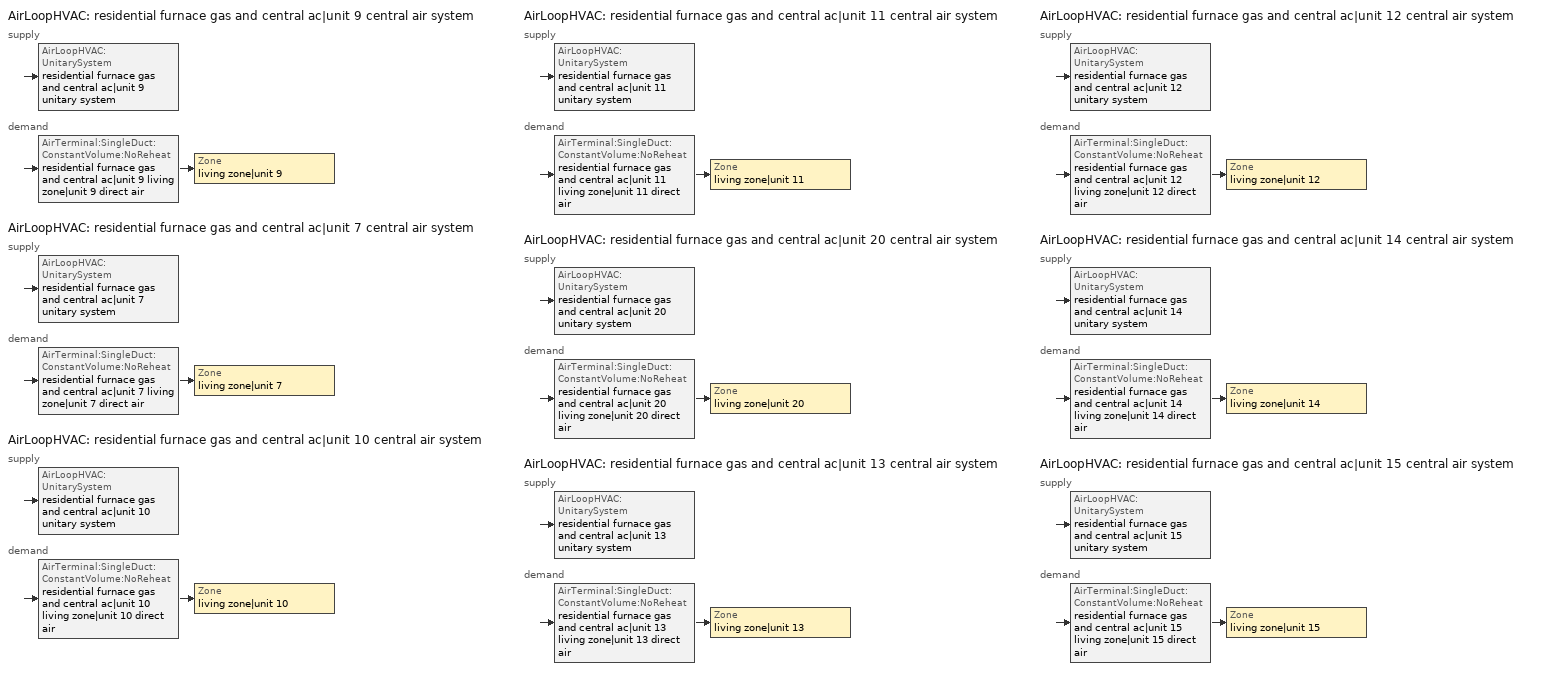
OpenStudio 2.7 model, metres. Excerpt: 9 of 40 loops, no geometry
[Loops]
AirLoopHVAC 'residential furnace gas and central ac|unit 9 central air system'
 supply: AirLoopHVAC:UnitarySystem 'residential furnace gas and central ac|unit 9 unitary system'
 demand: AirTerminal:SingleDuct:ConstantVolume:NoReheat 'residential furnace gas and central ac|unit 9 living zone|unit 9 direct air' > Zone 'living zone|unit 9'
AirLoopHVAC 'residential furnace gas and central ac|unit 7 central air system'
 supply: AirLoopHVAC:UnitarySystem 'residential furnace gas and central ac|unit 7 unitary system'
 demand: AirTerminal:SingleDuct:ConstantVolume:NoReheat 'residential furnace gas and central ac|unit 7 living zone|unit 7 direct air' > Zone 'living zone|unit 7'
AirLoopHVAC 'residential furnace gas and central ac|unit 10 central air system'
 supply: AirLoopHVAC:UnitarySystem 'residential furnace gas and central ac|unit 10 unitary system'
 demand: AirTerminal:SingleDuct:ConstantVolume:NoReheat 'residential furnace gas and central ac|unit 10 living zone|unit 10 direct air' > Zone 'living zone|unit 10'
AirLoopHVAC 'residential furnace gas and central ac|unit 11 central air system'
 supply: AirLoopHVAC:UnitarySystem 'residential furnace gas and central ac|unit 11 unitary system'
 demand: AirTerminal:SingleDuct:ConstantVolume:NoReheat 'residential furnace gas and central ac|unit 11 living zone|unit 11 direct air' > Zone 'living zone|unit 11'
AirLoopHVAC 'residential furnace gas and central ac|unit 20 central air system'
 supply: AirLoopHVAC:UnitarySystem 'residential furnace gas and central ac|unit 20 unitary system'
 demand: AirTerminal:SingleDuct:ConstantVolume:NoReheat 'residential furnace gas and central ac|unit 20 living zone|unit 20 direct air' > Zone 'living zone|unit 20'
AirLoopHVAC 'residential furnace gas and central ac|unit 13 central air system'
 supply: AirLoopHVAC:UnitarySystem 'residential furnace gas and central ac|unit 13 unitary system'
 demand: AirTerminal:SingleDuct:ConstantVolume:NoReheat 'residential furnace gas and central ac|unit 13 living zone|unit 13 direct air' > Zone 'living zone|unit 13'
AirLoopHVAC 'residential furnace gas and central ac|unit 12 central air system'
 supply: AirLoopHVAC:UnitarySystem 'residential furnace gas and central ac|unit 12 unitary system'
 demand: AirTerminal:SingleDuct:ConstantVolume:NoReheat 'residential furnace gas and central ac|unit 12 living zone|unit 12 direct air' > Zone 'living zone|unit 12'
AirLoopHVAC 'residential furnace gas and central ac|unit 14 central air system'
 supply: AirLoopHVAC:UnitarySystem 'residential furnace gas and central ac|unit 14 unitary system'
 demand: AirTerminal:SingleDuct:ConstantVolume:NoReheat 'residential furnace gas and central ac|unit 14 living zone|unit 14 direct air' > Zone 'living zone|unit 14'
AirLoopHVAC 'residential furnace gas and central ac|unit 15 central air system'
 supply: AirLoopHVAC:UnitarySystem 'residential furnace gas and central ac|unit 15 unitary system'
 demand: AirTerminal:SingleDuct:ConstantVolume:NoReheat 'residential furnace gas and central ac|unit 15 living zone|unit 15 direct air' > Zone 'living zone|unit 15'
[Sizing:Zone] Zone Cooling Design Supply Air Temperature Input Method=SupplyAirTemperature; Zone Cooling Design Supply Air Temperature {C}=14; Zone Cooling Design Supply Air Temperature Difference {deltaC}=11.11; Zone Heating Design Supply Air Temperature Input Method=SupplyAirTemperature; Zone Heating Design Supply Air Temperature {C}=40; Zone Heating Design Supply Air Temperature Difference {deltaC}=11.11; Zone Cooling Design Supply Air Humidity Ratio {kg-H2O/kg-air}=0.0085; Zone Heating Design Supply Air Humidity Ratio {kg-H2O/kg-air}=0.008; Cooling Design Air Flow Method=DesignDay; Heating Design Air Flow Method=DesignDay; Account for Dedicated Outdoor Air System=No; Dedicated Outdoor Air System Control Strategy=NeutralSupplyAir; Dedicated Outdoor Air Low Setpoint Temperature for Design {C}=autosize; Dedicated Outdoor Air High Setpoint Temperature for Design {C}=autosize
living zone|unit 7; living zone|unit 9; living zone|unit 10; living zone|unit 11; living zone|unit 12; living zone|unit 13; living zone|unit 14; living zone|unit 15; living zone|unit 20
[Zone equipment]
living zone|unit 7: residential furnace gas and central ac|unit 7 living zone|unit 7 direct air
living zone|unit 9: residential furnace gas and central ac|unit 9 living zone|unit 9 direct air
living zone|unit 10: residential furnace gas and central ac|unit 10 living zone|unit 10 direct air
living zone|unit 11: residential furnace gas and central ac|unit 11 living zone|unit 11 direct air
living zone|unit 12: residential furnace gas and central ac|unit 12 living zone|unit 12 direct air
living zone|unit 13: residential furnace gas and central ac|unit 13 living zone|unit 13 direct air
living zone|unit 14: residential furnace gas and central ac|unit 14 living zone|unit 14 direct air
living zone|unit 15: residential furnace gas and central ac|unit 15 living zone|unit 15 direct air
living zone|unit 20: residential furnace gas and central ac|unit 20 living zone|unit 20 direct air
[Coil:Heating:Gas] Availability Schedule=residential heating season; Gas Burner Efficiency=0.78; Nominal Capacity {W}=AutoSize; Parasitic Electric Load {W}=76; Parasitic Gas Load {W}=0; Fuel Type=NaturalGas
residential furnace gas|unit 9 heating coil; residential furnace gas|unit 7 heating coil; residential furnace gas|unit 10 heating coil; residential furnace gas|unit 11 heating coil; residential furnace gas|unit 20 heating coil; residential furnace gas|unit 13 heating coil; residential furnace gas|unit 12 heating coil; residential furnace gas|unit 14 heating coil; residential furnace gas|unit 15 heating coil
[Coil:Cooling:DX:SingleSpeed] Availability Schedule=residential cooling season; Rated Total Cooling Capacity {W}=autosize; Rated Sensible Heat Ratio=0.740403; Rated COP {W/W}=3.95054; Rated Air Flow Rate {m3/s}=autosize; Rated Evaporator Fan Power Per Volume Flow Rate {W/(m3/s)}=773.391; Nominal Time for Condensate Removal to Begin {s}=1000; Ratio of Initial Moisture Evaporation Rate and Steady State Latent Capacity=1.5; Maximum Cycling Rate {cycles/hr}=3; Latent Capacity Time Constant {s}=45; Condenser Type=AirCooled; Evaporative Condenser Effectiveness=0; Evaporative Condenser Air Flow Rate {m3/s}=Autosize; Evaporative Condenser Pump Rated Power Consumption {W}=Autosize; Crankcase Heater Capacity {W}=0; Maximum Outdoor Dry-Bulb Temperature for Crankcase Heater Operation {C}=12.7778; Basin Heater Capacity {W/K}=0; Basin Heater Setpoint Temperature {C}=10
Name | Total Cooling Capacity Function of Temperature Curve | Total Cooling Capacity Function of Flow Fraction Curve | Energy Input Ratio Function of Temperature Curve | Energy Input Ratio Function of Flow Fraction Curve | Part Load Fraction Correlation Curve
residential central ac|unit 9 cooling coil | Cool-Cap-fT1 11 | Cool-Cap-fFF1 11 | Cool-EIR-fT1 11 | Cool-EIR-fFF1 11 | Cool-PLF-fPLR1 11
residential central ac|unit 7 cooling coil | Cool-Cap-fT1 12 | Cool-Cap-fFF1 12 | Cool-EIR-fT1 12 | Cool-EIR-fFF1 12 | Cool-PLF-fPLR1 12
residential central ac|unit 10 cooling coil | Cool-Cap-fT1 13 | Cool-Cap-fFF1 13 | Cool-EIR-fT1 13 | Cool-EIR-fFF1 13 | Cool-PLF-fPLR1 13
residential central ac|unit 11 cooling coil | Cool-Cap-fT1 14 | Cool-Cap-fFF1 14 | Cool-EIR-fT1 14 | Cool-EIR-fFF1 14 | Cool-PLF-fPLR1 14
residential central ac|unit 20 cooling coil | Cool-Cap-fT1 15 | Cool-Cap-fFF1 15 | Cool-EIR-fT1 15 | Cool-EIR-fFF1 15 | Cool-PLF-fPLR1 15
residential central ac|unit 13 cooling coil | Cool-Cap-fT1 16 | Cool-Cap-fFF1 16 | Cool-EIR-fT1 16 | Cool-EIR-fFF1 16 | Cool-PLF-fPLR1 16
residential central ac|unit 12 cooling coil | Cool-Cap-fT1 17 | Cool-Cap-fFF1 17 | Cool-EIR-fT1 17 | Cool-EIR-fFF1 17 | Cool-PLF-fPLR1 17
residential central ac|unit 14 cooling coil | Cool-Cap-fT1 18 | Cool-Cap-fFF1 18 | Cool-EIR-fT1 18 | Cool-EIR-fFF1 18 | Cool-PLF-fPLR1 18
residential central ac|unit 15 cooling coil | Cool-Cap-fT1 19 | Cool-Cap-fFF1 19 | Cool-EIR-fT1 19 | Cool-EIR-fFF1 19 | Cool-PLF-fPLR1 19
[Fan:OnOff] Availability Schedule=Always On Discrete; Fan Total Efficiency=0.75; Pressure Rise {Pa}=794.58; Maximum Flow Rate {m3/s}=autosize; Motor Efficiency=1; Motor In Airstream Fraction=1
Name | Fan Power Ratio Function of Speed Ratio Curve | Fan Efficiency Ratio Function of Speed Ratio Curve
residential furnace gas and central ac|unit 9 supply fan | Fan On Off Power Curve 51 | Fan On Off Efficiency Curve 51
residential furnace gas and central ac|unit 7 supply fan | Fan On Off Power Curve 52 | Fan On Off Efficiency Curve 52
residential furnace gas and central ac|unit 10 supply fan | Fan On Off Power Curve 53 | Fan On Off Efficiency Curve 53
residential furnace gas and central ac|unit 11 supply fan | Fan On Off Power Curve 54 | Fan On Off Efficiency Curve 54
residential furnace gas and central ac|unit 20 supply fan | Fan On Off Power Curve 55 | Fan On Off Efficiency Curve 55
residential furnace gas and central ac|unit 13 supply fan | Fan On Off Power Curve 56 | Fan On Off Efficiency Curve 56
residential furnace gas and central ac|unit 12 supply fan | Fan On Off Power Curve 57 | Fan On Off Efficiency Curve 57
residential furnace gas and central ac|unit 14 supply fan | Fan On Off Power Curve 58 | Fan On Off Efficiency Curve 58
residential furnace gas and central ac|unit 15 supply fan | Fan On Off Power Curve 59 | Fan On Off Efficiency Curve 59
[AirLoopHVAC:UnitarySystem] Control Type=Load; Dehumidification Control Type=None; Availability Schedule=Always On Discrete; Fan Placement=BlowThrough; Supply Air Fan Operating Mode Schedule=Always Off Discrete; DX Heating Coil Sizing Ratio=1; Use DOAS DX Cooling Coil=No; DOAS DX Cooling Coil Leaving Minimum Air Temperature {C}=2; Latent Load Control=SensibleOnlyLoadControl; Supply Air Flow Rate During Cooling Operation {m3/s}=autosize; Supply Air Flow Rate During Heating Operation {m3/s}=autosize; Supply Air Flow Rate When No Cooling or Heating is Required {m3/s}=0; Maximum Supply Air Temperature {C}=48.8889; Maximum Outdoor Dry-Bulb Temperature for Supplemental Heater Operation {C}=21; Maximum Cycling Rate {cycles/hr}=2.5; Heat Pump Time Constant {s}=60; Fraction of On-Cycle Power Use=0.01; Heat Pump Fan Delay Time {s}=60; Ancilliary On-Cycle Electric Power {W}=0; Ancilliary Off-Cycle Electric Power {W}=0
Name | Controlling Zone or Thermostat Location | Supply Fan | Heating Coil | Cooling Coil
residential furnace gas and central ac|unit 9 unitary system | living zone|unit 9 | residential furnace gas and central ac|unit 9 supply fan | residential furnace gas|unit 9 heating coil | residential central ac|unit 9 cooling coil
residential furnace gas and central ac|unit 7 unitary system | living zone|unit 7 | residential furnace gas and central ac|unit 7 supply fan | residential furnace gas|unit 7 heating coil | residential central ac|unit 7 cooling coil
residential furnace gas and central ac|unit 10 unitary system | living zone|unit 10 | residential furnace gas and central ac|unit 10 supply fan | residential furnace gas|unit 10 heating coil | residential central ac|unit 10 cooling coil
residential furnace gas and central ac|unit 11 unitary system | living zone|unit 11 | residential furnace gas and central ac|unit 11 supply fan | residential furnace gas|unit 11 heating coil | residential central ac|unit 11 cooling coil
residential furnace gas and central ac|unit 20 unitary system | living zone|unit 20 | residential furnace gas and central ac|unit 20 supply fan | residential furnace gas|unit 20 heating coil | residential central ac|unit 20 cooling coil
residential furnace gas and central ac|unit 13 unitary system | living zone|unit 13 | residential furnace gas and central ac|unit 13 supply fan | residential furnace gas|unit 13 heating coil | residential central ac|unit 13 cooling coil
residential furnace gas and central ac|unit 12 unitary system | living zone|unit 12 | residential furnace gas and central ac|unit 12 supply fan | residential furnace gas|unit 12 heating coil | residential central ac|unit 12 cooling coil
residential furnace gas and central ac|unit 14 unitary system | living zone|unit 14 | residential furnace gas and central ac|unit 14 supply fan | residential furnace gas|unit 14 heating coil | residential central ac|unit 14 cooling coil
residential furnace gas and central ac|unit 15 unitary system | living zone|unit 15 | residential furnace gas and central ac|unit 15 supply fan | residential furnace gas|unit 15 heating coil | residential central ac|unit 15 cooling coil
[AirLoopHVAC] Availability Schedule=Always On Discrete; Design Supply Air Flow Rate {m3/s}=AutoSize
residential furnace gas and central ac|unit 9 central air system; residential furnace gas and central ac|unit 7 central air system; residential furnace gas and central ac|unit 10 central air system; residential furnace gas and central ac|unit 11 central air system; residential furnace gas and central ac|unit 20 central air system; residential furnace gas and central ac|unit 13 central air system; residential furnace gas and central ac|unit 12 central air system; residential furnace gas and central ac|unit 14 central air system; residential furnace gas and central ac|unit 15 central air system
[Sizing:System] Type of Load to Size On=Sensible; Design Outdoor Air Flow Rate {m3/s}=Autosize; Central Heating Maximum System Air Flow Ratio=0.3; Preheat Design Temperature {C}=7; Preheat Design Humidity Ratio {kg-H2O/kg-Air}=0.008; Precool Design Temperature {C}=12.8; Precool Design Humidity Ratio {kg-H2O/kg-Air}=0.008; Central Cooling Design Supply Air Temperature {C}=12.8; Central Heating Design Supply Air Temperature {C}=16.7; Sizing Option=NonCoincident; 100% Outdoor Air in Cooling=Yes; 100% Outdoor Air in Heating=Yes; Central Cooling Design Supply Air Humidity Ratio {kg-H2O/kg-Air}=0.0085; Central Heating Design Supply Air Humidity Ratio {kg-H2O/kg-Air}=0.008; Cooling Design Air Flow Method=DesignDay; Cooling Design Air Flow Rate {m3/s}=0; Heating Design Air Flow Method=DesignDay; Heating Design Air Flow Rate {m3/s}=0; System Outdoor Air Method=ZoneSum; Zone Maximum Outdoor Air Fraction=1; Cooling Supply Air Flow Rate Per Floor Area {m3/s-m2}=0.00996765; Cooling Fraction of Autosized Cooling Supply Air Flow Rate=1; Cooling Supply Air Flow Rate Per Unit Cooling Capacity {m3/s-W}=3.94755e-05; Heating Supply Air Flow Rate Per Floor Area {m3/s-m2}=0.00996765; Heating Fraction of Autosized Heating Supply Air Flow Rate=1; Heating Fraction of Autosized Cooling Supply Air Flow Rate=1; Heating Supply Air Flow Rate Per Unit Heating Capacity {m3/s-W}=3.15882e-05; Cooling Design Capacity Method=CoolingDesignCapacity; Cooling Design Capacity {W}=autosize; Cooling Design Capacity Per Floor Area {W/m2}=234.7; Fraction of Autosized Cooling Design Capacity=1; Heating Design Capacity Method=HeatingDesignCapacity; Heating Design Capacity {W}=autosize; Heating Design Capacity Per Floor Area {W/m2}=157; Fraction of Autosized Heating Design Capacity=1; Central Cooling Capacity Control Method=OnOff
residential furnace gas and central ac|unit 9 central air system; residential furnace gas and central ac|unit 7 central air system; residential furnace gas and central ac|unit 10 central air system; residential furnace gas and central ac|unit 11 central air system; residential furnace gas and central ac|unit 20 central air system; residential furnace gas and central ac|unit 13 central air system; residential furnace gas and central ac|unit 12 central air system; residential furnace gas and central ac|unit 14 central air system; residential furnace gas and central ac|unit 15 central air system
[AirTerminal:SingleDuct:ConstantVolume:NoReheat] Availability Schedule=Always On Discrete; Maximum Air Flow Rate {m3/s}=AutoSize
residential furnace gas and central ac|unit 9 living zone|unit 9 direct air; residential furnace gas and central ac|unit 7 living zone|unit 7 direct air; residential furnace gas and central ac|unit 10 living zone|unit 10 direct air; residential furnace gas and central ac|unit 11 living zone|unit 11 direct air; residential furnace gas and central ac|unit 20 living zone|unit 20 direct air; residential furnace gas and central ac|unit 13 living zone|unit 13 direct air; residential furnace gas and central ac|unit 12 living zone|unit 12 direct air; residential furnace gas and central ac|unit 14 living zone|unit 14 direct air; residential furnace gas and central ac|unit 15 living zone|unit 15 direct air
[Schedule:Constant]
Name | Value
Always On Discrete | 1
Always Off Discrete | 0
[Curve:Exponent] Coefficient1 Constant=1; Coefficient2 Constant=0; Coefficient3 Constant=0; Minimum Value of x=0; Maximum Value of x=1
Fan On Off Power Curve 51; Fan On Off Power Curve 52; Fan On Off Power Curve 53; Fan On Off Power Curve 54; Fan On Off Power Curve 55; Fan On Off Power Curve 56; Fan On Off Power Curve 57; Fan On Off Power Curve 58; Fan On Off Power Curve 59
[Curve:Cubic] Coefficient1 Constant=1; Coefficient2 x=0; Coefficient3 x**2=0; Coefficient4 x**3=0; Minimum Value of x=0; Maximum Value of x=1
Fan On Off Efficiency Curve 51; Fan On Off Efficiency Curve 52; Fan On Off Efficiency Curve 53; Fan On Off Efficiency Curve 54; Fan On Off Efficiency Curve 55; Fan On Off Efficiency Curve 56; Fan On Off Efficiency Curve 57; Fan On Off Efficiency Curve 58; Fan On Off Efficiency Curve 59
[Curve:Biquadratic] Minimum Value of x=13.88; Maximum Value of x=23.88; Minimum Value of y=18.33; Maximum Value of y=51.66
Name | Coefficient1 Constant | Coefficient2 x | Coefficient3 x**2 | Coefficient4 y | Coefficient5 y**2 | Coefficient6 x*y
Cool-Cap-fT1 11; Cool-Cap-fT1 12; Cool-Cap-fT1 13; Cool-Cap-fT1 14; Cool-Cap-fT1 15; Cool-Cap-fT1 16; Cool-Cap-fT1 17; Cool-Cap-fT1 18; Cool-Cap-fT1 19 | 1.5509 | -0.0750501 | 0.00309714 | 0.00240111 | -5.0544e-05 | -0.000427281
Cool-EIR-fT1 11; Cool-EIR-fT1 12; Cool-EIR-fT1 13; Cool-EIR-fT1 14; Cool-EIR-fT1 15; Cool-EIR-fT1 16; Cool-EIR-fT1 17; Cool-EIR-fT1 18; Cool-EIR-fT1 19 | -0.304283 | 0.118048 | -0.00342467 | -0.00626191 | 0.000695427 | -0.000469975
[Curve:Quadratic] Minimum Value of x=0
Name | Coefficient1 Constant | Coefficient2 x | Coefficient3 x**2 | Maximum Value of x | Minimum Curve Output | Maximum Curve Output
Cool-PLF-fPLR1 11; Cool-PLF-fPLR1 12; Cool-PLF-fPLR1 13; Cool-PLF-fPLR1 14; Cool-PLF-fPLR1 15; Cool-PLF-fPLR1 16; Cool-PLF-fPLR1 17; Cool-PLF-fPLR1 18; Cool-PLF-fPLR1 19 | 0.93 | 0.07 | 0 | 1 | 0.7 | 1
Cool-Cap-fFF1 11; Cool-Cap-fFF1 12; Cool-Cap-fFF1 13; Cool-Cap-fFF1 14; Cool-Cap-fFF1 15; Cool-Cap-fFF1 16; Cool-Cap-fFF1 17; Cool-Cap-fFF1 18; Cool-Cap-fFF1 19 | 0.718605 | 0.4101 | -0.128705 | 2 | 0 | 2
Cool-EIR-fFF1 11; Cool-EIR-fFF1 12; Cool-EIR-fFF1 13; Cool-EIR-fFF1 14; Cool-EIR-fFF1 15; Cool-EIR-fFF1 16; Cool-EIR-fFF1 17; Cool-EIR-fFF1 18; Cool-EIR-fFF1 19 | 1.323 | -0.477711 | 0.154712 | 2 | 0 | 2
[Schedule:Ruleset]
Name | Default Day Schedule
residential heating season | Schedule Day 81
residential cooling season | Schedule Day 1
[Schedule:Day]
Schedule Day 81; Schedule Day 1: 24, 0, 0
residential heating season allday1; residential heating season allday2; residential heating season allday3; residential heating season allday4; residential heating season allday5; residential heating season allday6; residential heating season allday7; residential heating season allday8; residential heating season allday9; residential heating season allday10; residential heating season allday11; residential heating season allday12; residential cooling season allday1; residential cooling season allday2; residential cooling season allday3; residential cooling season allday4; residential cooling season allday5; residential cooling season allday6; residential cooling season allday7; residential cooling season allday8; residential cooling season allday9; residential cooling season allday10; residential cooling season allday11; residential cooling season allday12: 24, 0, 1
[Schedule:Rule] Apply Sunday=Yes; Apply Monday=Yes; Apply Tuesday=Yes; Apply Wednesday=Yes; Apply Thursday=Yes; Apply Friday=Yes; Apply Saturday=Yes; Date Specification Type=DateRange; Start Day=1
Name | Schedule Ruleset | Rule Order | Day Schedule | Start Month | End Month | End Day
residential heating season allday ruleset1 | residential heating season | 11 | residential heating season allday1 | 1 | 1 | 31
residential heating season allday ruleset2 | residential heating season | 10 | residential heating season allday2 | 2 | 2 | 28
residential heating season allday ruleset3 | residential heating season | 9 | residential heating season allday3 | 3 | 3 | 31
residential heating season allday ruleset4 | residential heating season | 8 | residential heating season allday4 | 4 | 4 | 30
residential heating season allday ruleset5 | residential heating season | 7 | residential heating season allday5 | 5 | 5 | 31
residential heating season allday ruleset6 | residential heating season | 6 | residential heating season allday6 | 6 | 6 | 30
residential heating season allday ruleset7 | residential heating season | 5 | residential heating season allday7 | 7 | 7 | 31
residential heating season allday ruleset8 | residential heating season | 4 | residential heating season allday8 | 8 | 8 | 31
residential heating season allday ruleset9 | residential heating season | 3 | residential heating season allday9 | 9 | 9 | 30
residential heating season allday ruleset10 | residential heating season | 2 | residential heating season allday10 | 10 | 10 | 31
residential heating season allday ruleset11 | residential heating season | 1 | residential heating season allday11 | 11 | 11 | 30
residential heating season allday ruleset12 | residential heating season | 0 | residential heating season allday12 | 12 | 12 | 31
residential cooling season allday ruleset1 | residential cooling season | 11 | residential cooling season allday1 | 1 | 1 | 31
residential cooling season allday ruleset2 | residential cooling season | 10 | residential cooling season allday2 | 2 | 2 | 28
residential cooling season allday ruleset3 | residential cooling season | 9 | residential cooling season allday3 | 3 | 3 | 31
residential cooling season allday ruleset4 | residential cooling season | 8 | residential cooling season allday4 | 4 | 4 | 30
residential cooling season allday ruleset5 | residential cooling season | 7 | residential cooling season allday5 | 5 | 5 | 31
residential cooling season allday ruleset6 | residential cooling season | 6 | residential cooling season allday6 | 6 | 6 | 30
residential cooling season allday ruleset7 | residential cooling season | 5 | residential cooling season allday7 | 7 | 7 | 31
residential cooling season allday ruleset8 | residential cooling season | 4 | residential cooling season allday8 | 8 | 8 | 31
residential cooling season allday ruleset9 | residential cooling season | 3 | residential cooling season allday9 | 9 | 9 | 30
residential cooling season allday ruleset10 | residential cooling season | 2 | residential cooling season allday10 | 10 | 10 | 31
residential cooling season allday ruleset11 | residential cooling season | 1 | residential cooling season allday11 | 11 | 11 | 30
residential cooling season allday ruleset12 | residential cooling season | 0 | residential cooling season allday12 | 12 | 12 | 31
